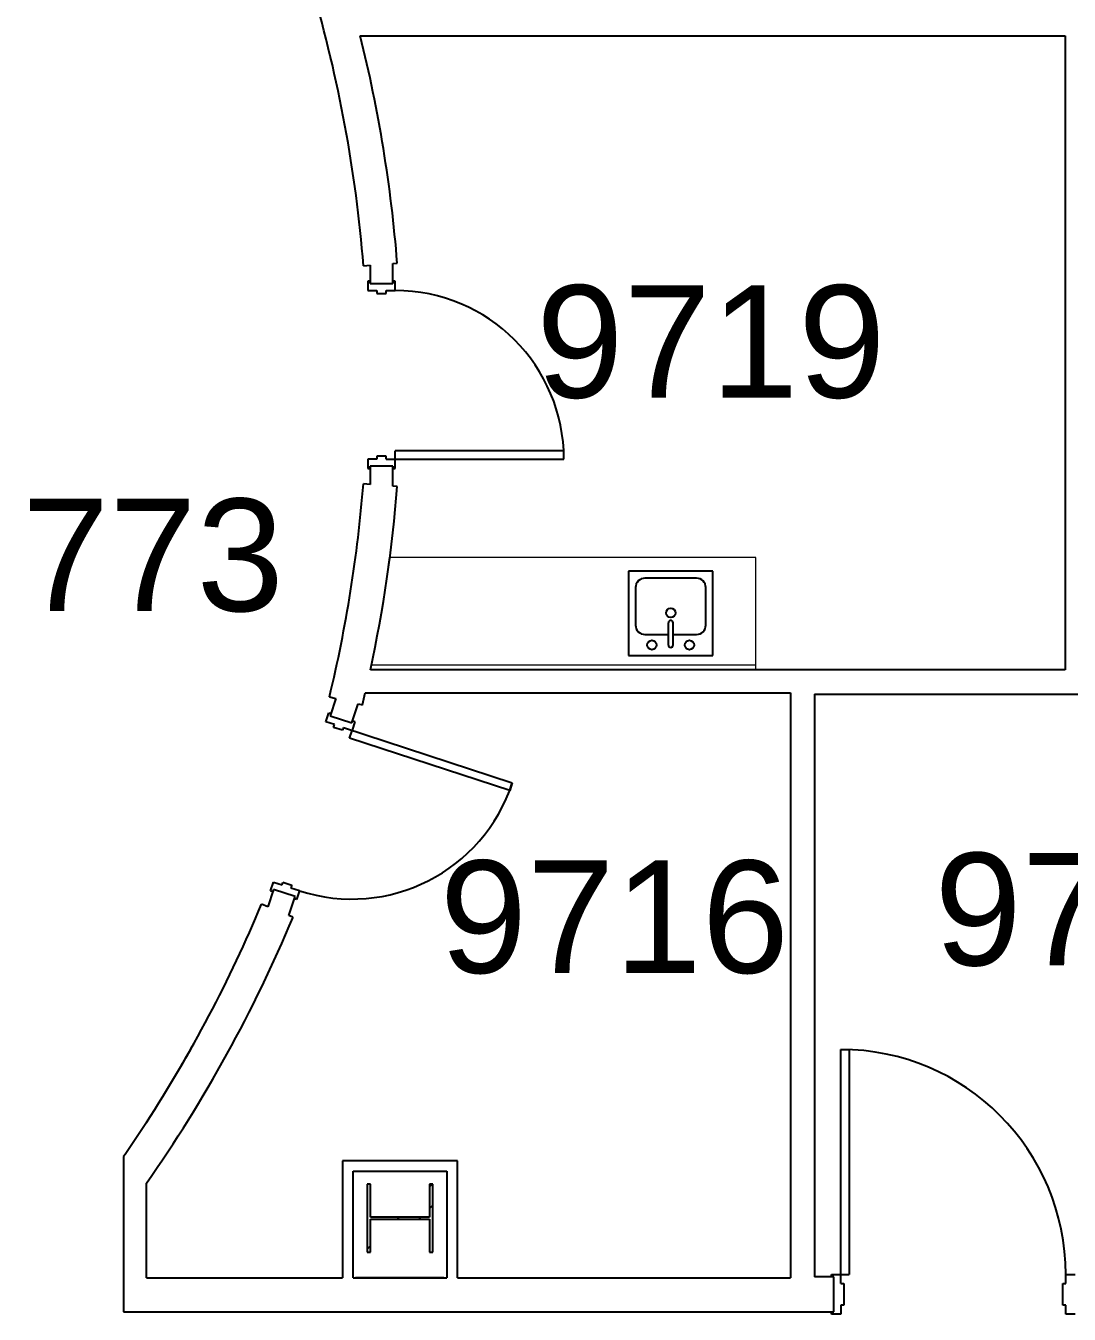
# Model space of a CAD drawing. Header units: inches. Extents: x -59 to 5673, y -29 to 4299.
# Drawn here: x 1050.7 to 1273.5, y 3466.6 to 3741.6 of the extents above; entities that cross this region are included whole.
import ezdxf

# ---------------------------------------------------------------- set-up
doc = ezdxf.new("R2010")
doc.units = ezdxf.units.IN
doc.header["$LTSCALE"] = 96
doc.header["$MEASUREMENT"] = 0
for name, color, linetype in [('A-ANNO-ROOM', 4, 'Continuous'), ('A-COLS', 5, 'Continuous'), ('A-DOOR', 2, 'Continuous'), ('A-FLOR-CASE', 3, 'Continuous'), ('A-FLOR-PFIX', 2, 'Continuous'), ('A-WALL-FULL', 6, 'Continuous')]:
    doc.layers.add(name, color=color, linetype=linetype)
doc.layers.add('AE-111$0$A-DOOR', color=1, linetype='Continuous', lineweight=13)
doc.layers.add('AE-111$0$A-FLOR-CASE', color=3, linetype='Continuous', lineweight=9)
doc.styles.add('ARIAL', font='arial.ttf')

# ---------------------------------------------------------------- blocks, each defined once
blk = doc.blocks.new('AE-111$0$Meds counter4 - Meds counter-14830306-LEVEL 09')
at = {"layer": 'AE-111$0$A-FLOR-CASE'}
for p, q in [((1206.58, 3628.08), (1128.41, 3628.08)), ((1206.58, 3605.08), (1206.58, 3628.08)), ((1206.58, 3605.08), (1124.48, 3605.08)), ((1206.58, 3604.08), (1206.58, 3605.08))]:
    blk.add_line(p, q, dxfattribs=at)
for start, end in [(352.1531, 352.5396), (349.9861, 350.7198), (347.8928, 348.2333), (347.8928, 348.0878)]:
    blk.add_arc((830.58, 3667.08), 300.37, start, end, dxfattribs=at)

msp = doc.modelspace()

# ---------------------------------------------------------------- linework, layer by layer
at = {"layer": 'A-COLS'}
for p, q in [((1124.28, 3494.34), (1123.57, 3494.34)), ((1123.57, 3494.34), (1123.57, 3479.82)), ((1124.28, 3487.3), (1124.28, 3494.34)), ((1136.88, 3493.75), (1137.46, 3494.34)), ((1137.59, 3494.34), (1136.88, 3494.34)), ((1136.88, 3494.34), (1136.88, 3487.3)), ((1137.59, 3479.82), (1137.59, 3494.34)), ((1136.88, 3489.14), (1137.59, 3489.85)), ((1136.88, 3487.3), (1124.28, 3487.3)), ((1129.98, 3486.86), (1130.43, 3487.3)), ((1134.59, 3486.86), (1135.03, 3487.3)), ((1124.28, 3479.82), (1124.28, 3486.86)), ((1124.28, 3486.86), (1136.88, 3486.86)), ((1136.88, 3486.86), (1136.88, 3479.82)), ((1123.57, 3480.44), (1124.28, 3481.15)), ((1123.57, 3479.82), (1124.28, 3479.82)), ((1136.88, 3479.82), (1137.59, 3479.82))]:
    msp.add_line(p, q, dxfattribs=at)
at = {"layer": 'A-DOOR'}
for p, q in [((1124.2, 3687.08), (1123.7, 3687.08)), ((1123.7, 3687.08), (1123.7, 3685.08)), ((1123.7, 3685.08), (1125.64, 3685.08)), ((1124.2, 3686.58), (1124.2, 3687.08)), ((1125.64, 3685.08), (1125.64, 3684.45)), ((1127.64, 3684.45), (1127.64, 3685.08)), ((1127.64, 3685.08), (1129.58, 3685.08)), ((1129.58, 3687.08), (1129.08, 3687.08)), ((1129.08, 3687.08), (1129.08, 3686.58)), ((1129.58, 3685.08), (1129.58, 3687.08)), ((1125.64, 3684.45), (1127.64, 3684.45)), ((1127.64, 3649.7), (1125.64, 3649.7)), ((1125.64, 3649.7), (1125.64, 3649.08)), ((1127.64, 3649.08), (1127.64, 3649.7)), ((1165.58, 3650.83), (1129.58, 3650.83)), ((1129.58, 3647.08), (1129.58, 3650.83)), ((1165.58, 3649.08), (1165.58, 3650.83)), ((1125.64, 3649.08), (1123.7, 3649.08)), ((1123.7, 3649.08), (1123.7, 3647.08)), ((1123.7, 3647.08), (1124.2, 3647.08)), ((1124.2, 3647.08), (1124.2, 3647.58)), ((1127.64, 3649.08), (1165.58, 3649.08)), ((1129.08, 3647.58), (1129.08, 3647.08)), ((1129.08, 3647.08), (1129.58, 3647.08)), ((1114.76, 3593.02), (1115.39, 3594.92)), ((1115.39, 3594.92), (1115.86, 3594.77)), ((1115.86, 3594.77), (1115.71, 3594.29)), ((1116.61, 3592.42), (1114.76, 3593.02)), ((1116.41, 3591.83), (1116.61, 3592.42)), ((1118.31, 3591.21), (1116.41, 3591.83)), ((1118.51, 3591.8), (1118.31, 3591.21)), ((1118.51, 3591.8), (1154.56, 3580)), ((1120.34, 3592.77), (1120.49, 3593.25)), ((1120.97, 3593.09), (1120.35, 3591.19)), ((1120.49, 3593.25), (1120.97, 3593.09)), ((1119.8, 3589.53), (1120.35, 3591.19)), ((1154.02, 3578.33), (1119.8, 3589.53)), ((1154.56, 3580), (1154.02, 3578.33)), ((1102.95, 3556.91), (1103.57, 3558.81)), ((1103.57, 3558.81), (1105.41, 3558.2)), ((1105.41, 3558.2), (1105.6, 3558.8)), ((1105.6, 3558.8), (1107.5, 3558.18)), ((1103.42, 3556.75), (1102.95, 3556.91)), ((1103.58, 3557.23), (1103.42, 3556.75)), ((1107.5, 3558.18), (1107.31, 3557.58)), ((1107.31, 3557.58), (1109.15, 3556.98)), ((1109.15, 3556.98), (1108.53, 3555.08)), ((1108.05, 3555.23), (1108.21, 3555.71)), ((1108.53, 3555.08), (1108.05, 3555.23)), ((1224.7, 3523.08), (1226.45, 3523.08)), ((1224.7, 3473.14), (1224.7, 3523.08)), ((1226.45, 3523.08), (1226.45, 3475.08)), ((1222.7, 3475.08), (1226.45, 3475.08)), ((1222.7, 3474.58), (1222.7, 3475.08)), ((1223.2, 3474.58), (1222.7, 3474.58)), ((1272.7, 3475.08), (1274.7, 3475.08)), ((1272.7, 3473.14), (1272.7, 3475.08)), ((1224.7, 3473.14), (1225.32, 3473.14)), ((1225.32, 3473.14), (1225.32, 3468.51)), ((1272.08, 3473.14), (1272.7, 3473.14)), ((1272.08, 3468.51), (1272.08, 3473.14)), ((1224.7, 3468.51), (1224.7, 3466.58)), ((1225.32, 3468.51), (1224.7, 3468.51)), ((1272.7, 3468.51), (1272.08, 3468.51)), ((1272.7, 3466.58), (1272.7, 3468.51)), ((1222.7, 3466.58), (1222.7, 3467.08)), ((1224.7, 3466.58), (1222.7, 3466.58)), ((1274.7, 3466.58), (1272.7, 3466.58))]:
    msp.add_line(p, q, dxfattribs=at)
for centre, radius, start, end in [((1129.58, 3649.08), 36, 0, 90), ((1120.35, 3591.19), 36, 251.88, 341.88), ((1224.7, 3475.08), 48, 0, 90)]:
    msp.add_arc(centre, radius, start, end, dxfattribs=at)
at = {"layer": 'A-FLOR-CASE'}
msp.add_arc((830.58, 3667.08), 300.37, 352.1531, 352.5396, dxfattribs=at)
at = {"layer": 'A-FLOR-PFIX'}
for p, q in [((1197.38, 3625.16), (1179.38, 3625.16)), ((1179.38, 3625.16), (1179.38, 3607.16)), ((1197.38, 3607.16), (1197.38, 3625.16)), ((1193.88, 3623.66), (1182.88, 3623.66)), ((1180.88, 3621.66), (1180.88, 3613.66)), ((1195.88, 3613.66), (1195.88, 3621.66)), ((1187.88, 3609.41), (1187.88, 3614.16)), ((1188.88, 3609.41), (1188.88, 3614.16)), ((1182.88, 3611.66), (1187.88, 3611.66)), ((1188.88, 3611.66), (1193.88, 3611.66)), ((1179.38, 3607.16), (1197.38, 3607.16))]:
    msp.add_line(p, q, dxfattribs=at)
for centre in [(1188.38, 3616.26), (1184.38, 3609.41), (1192.38, 3609.41)]:
    msp.add_circle(centre, 1, dxfattribs=at)
for centre, radius, start, end in [((1182.88, 3621.66), 2, 90, 180), ((1193.88, 3621.66), 2, 0, 90), ((1182.88, 3613.66), 2, 180, 270), ((1188.38, 3614.16), 0.5, 0, 180), ((1193.88, 3613.66), 2, 270, 0), ((1188.38, 3609.41), 0.5, 180, 0)]:
    msp.add_arc(centre, radius, start, end, dxfattribs=at)
at = {"layer": 'A-WALL-FULL'}
for p, q in [((1122.1, 3739.45), (1272.58, 3739.45)), ((1272.58, 3739.45), (1272.58, 3604.08)), ((1129.08, 3690.84), (1130.01, 3690.91)), ((1129.08, 3686.58), (1129.08, 3690.84)), ((1122.78, 3690.34), (1124.2, 3690.45)), ((1124.2, 3690.45), (1124.2, 3686.58)), ((1124.2, 3686.58), (1129.08, 3686.58)), ((1124.2, 3647.58), (1124.2, 3643.7)), ((1129.08, 3647.58), (1124.2, 3647.58)), ((1129.08, 3643.31), (1129.08, 3647.58)), ((1124.2, 3643.7), (1122.78, 3643.82)), ((1130.01, 3643.24), (1129.08, 3643.31)), ((1272.58, 3604.08), (1124.27, 3604.08)), ((1272.58, 3604.08), (1124.27, 3604.08)), ((1115.53, 3598.32), (1116.92, 3597.99)), ((1116.92, 3597.99), (1115.71, 3594.29)), ((1123.18, 3599.2), (1213.95, 3599.2)), ((1213.95, 3599.2), (1213.95, 3474.33)), ((1219.08, 3598.95), (1335.58, 3598.95)), ((1219.08, 3598.95), (1219.08, 3474.58)), ((1115.71, 3594.29), (1120.34, 3592.77)), ((1120.34, 3592.77), (1121.67, 3596.84)), ((1121.67, 3596.84), (1122.57, 3596.62)), ((1103.58, 3557.23), (1102.37, 3553.54)), ((1108.21, 3555.71), (1103.58, 3557.23)), ((1102.37, 3553.54), (1101.05, 3554.09)), ((1106.88, 3551.66), (1108.21, 3555.71)), ((1107.74, 3551.3), (1106.88, 3551.66)), ((1071.58, 3500.22), (1071.58, 3467.08)), ((1071.58, 3500.22), (1071.58, 3467.08)), ((1118.33, 3499.33), (1118.33, 3474.33)), ((1142.83, 3499.33), (1118.33, 3499.33)), ((1142.83, 3474.33), (1142.83, 3499.33)), ((1120.58, 3474.33), (1120.58, 3497.08)), ((1120.58, 3497.08), (1140.58, 3497.08)), ((1140.58, 3497.08), (1140.58, 3474.33)), ((1076.45, 3474.33), (1076.45, 3494.54)), ((1076.45, 3474.33), (1118.33, 3474.33)), ((1120.58, 3474.33), (1140.58, 3474.33)), ((1139.95, 3474.33), (1121.08, 3474.33)), ((1142.83, 3474.33), (1213.95, 3474.33)), ((1223.2, 3474.58), (1219.08, 3474.58)), ((1223.2, 3467.08), (1223.2, 3474.58)), ((1071.58, 3467.08), (1076.45, 3467.08)), ((1071.58, 3467.08), (1223.2, 3467.08))]:
    msp.add_line(p, q, dxfattribs=at)
at = {"layer": 'A-WALL-FULL', "flags": 128}
for points in [[(1122.57, 3596.62), (1122.88, 3597.91), (1123.18, 3599.2)], [(1076.45, 3507.49), (1074.35, 3504.29), (1072.2, 3501.13)], [(1072.2, 3501.13), (1071.89, 3500.67), (1071.58, 3500.22)]]:
    msp.add_lwpolyline(points, dxfattribs=at)
at = {"layer": 'A-WALL-FULL'}
for radius, start, end in [(293.13, 4.5518, 16.3646), (300.37, 4.5518, 13.9425), (293.12, 346.4348, 355.4485), (300.38, 347.8928, 355.4485), (293.12, 327.0142, 337.3285), (300.38, 324.9409, 337.3285), (293.12, 329.7621, 330.8485)]:
    msp.add_arc((830.58, 3667.08), radius, start, end, dxfattribs=at)
at = {"layer": 'AE-111$0$A-DOOR'}
msp.add_line((1222.7, 3467.08), (1223.2, 3467.08), dxfattribs=at)

# ---------------------------------------------------------------- block references
at = {"color": 53, "lineweight": 9}
msp.add_blockref('AE-111$0$Meds counter4 - Meds counter-14830306-LEVEL 09', (0, 0), dxfattribs=at)

# ---------------------------------------------------------------- texts
at = {"layer": 'A-ANNO-ROOM', "style": 'ARIAL'}
for s, p in [('9719', (1159.66, 3662.2)), ('9773', (1031.23, 3616.64)), ('9715', (1244.67, 3541.04)), ('9716', (1139.07, 3539.42))]:
    msp.add_text(s, height=24, dxfattribs=at).set_placement(p)

doc.saveas('drawing.dxf')
